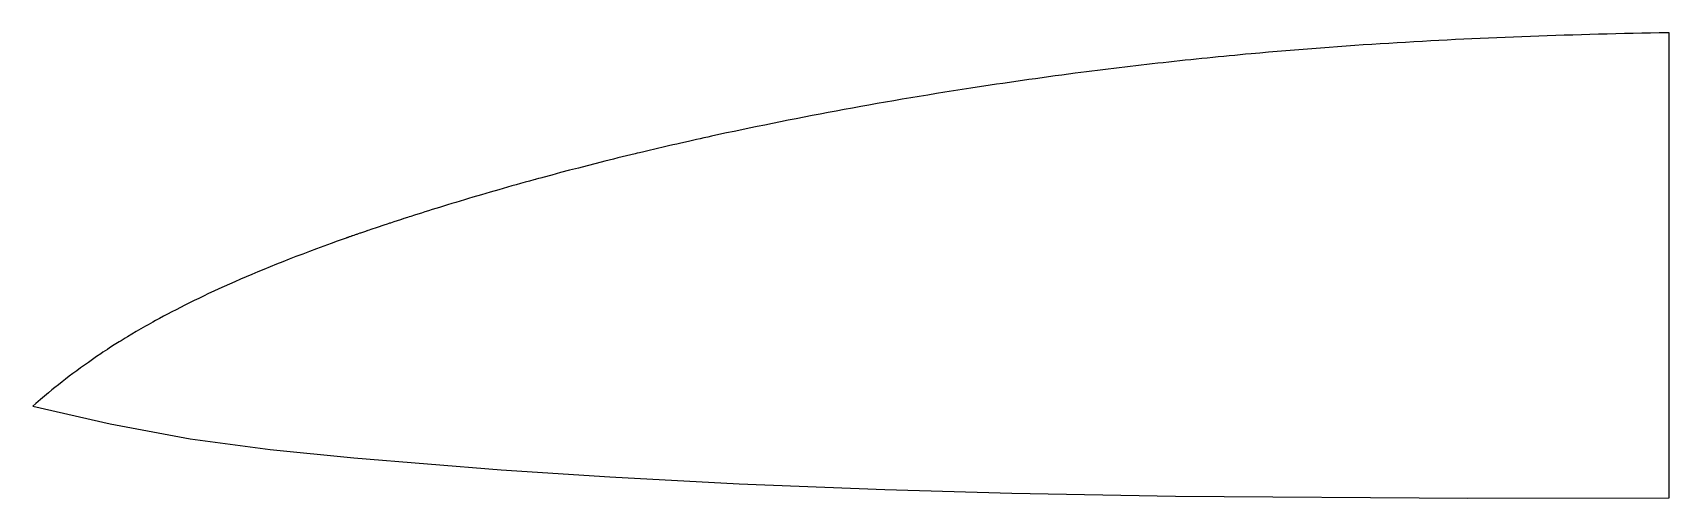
# Model space of a CAD drawing. Header units: millimetres. Extents: x 0 to 44.8, y 0 to 12.7.
import ezdxf

# ---------------------------------------------------------------- set-up
doc = ezdxf.new("R2010")
doc.units = ezdxf.units.MM

msp = doc.modelspace()

# ---------------------------------------------------------------- linework, layer by layer
for p, q in [((39.139, 12.543), (38.914, 12.533)), ((39.364, 12.554), (39.139, 12.543)), ((39.59, 12.564), (39.364, 12.554)), ((39.817, 12.574), (39.59, 12.564)), ((40.044, 12.584), (39.817, 12.574)), ((40.273, 12.594), (40.044, 12.584)), ((40.501, 12.603), (40.273, 12.594)), ((40.731, 12.612), (40.501, 12.603)), ((40.961, 12.62), (40.731, 12.612)), ((41.192, 12.629), (40.961, 12.62)), ((41.424, 12.637), (41.192, 12.629)), ((41.656, 12.644), (41.424, 12.637)), ((41.889, 12.652), (41.656, 12.644)), ((42.122, 12.659), (41.889, 12.652)), ((42.356, 12.666), (42.122, 12.659)), ((42.591, 12.673), (42.356, 12.666)), ((42.826, 12.679), (42.591, 12.673)), ((43.061, 12.685), (42.826, 12.679)), ((43.297, 12.691), (43.061, 12.685)), ((43.534, 12.697), (43.297, 12.691)), ((43.771, 12.702), (43.534, 12.697)), ((44.009, 12.707), (43.771, 12.702)), ((44.246, 12.712), (44.009, 12.707)), ((44.485, 12.716), (44.246, 12.712)), ((44.724, 12.721), (44.485, 12.716)), ((44.76, 12.721), (44.724, 12.721)), ((44.76, 0.007), (44.76, 12.721)), ((32.724, 12.09), (32.574, 12.076)), ((32.874, 12.104), (32.724, 12.09)), ((33.024, 12.118), (32.874, 12.104)), ((33.174, 12.132), (33.024, 12.118)), ((33.324, 12.146), (33.174, 12.132)), ((33.562, 12.167), (33.324, 12.146)), ((33.8, 12.188), (33.562, 12.167)), ((34.037, 12.208), (33.8, 12.188)), ((34.274, 12.228), (34.037, 12.208)), ((34.511, 12.248), (34.274, 12.228)), ((34.748, 12.267), (34.511, 12.248)), ((34.984, 12.285), (34.748, 12.267)), ((35.219, 12.303), (34.984, 12.285)), ((35.455, 12.321), (35.219, 12.303)), ((35.69, 12.338), (35.455, 12.321)), ((35.924, 12.355), (35.69, 12.338)), ((36.158, 12.371), (35.924, 12.355)), ((36.391, 12.387), (36.158, 12.371)), ((36.624, 12.402), (36.391, 12.387)), ((36.856, 12.417), (36.624, 12.402)), ((37.088, 12.431), (36.856, 12.417)), ((37.319, 12.445), (37.088, 12.431)), ((37.549, 12.459), (37.319, 12.445)), ((37.778, 12.472), (37.549, 12.459)), ((38.007, 12.485), (37.778, 12.472)), ((38.235, 12.498), (38.007, 12.485)), ((38.462, 12.51), (38.235, 12.498)), ((38.689, 12.521), (38.462, 12.51)), ((38.914, 12.533), (38.689, 12.521)), ((28.819, 11.653), (28.67, 11.634)), ((28.968, 11.673), (28.819, 11.653)), ((29.118, 11.691), (28.968, 11.673)), ((29.268, 11.71), (29.118, 11.691)), ((29.417, 11.729), (29.268, 11.71)), ((29.567, 11.747), (29.417, 11.729)), ((29.717, 11.765), (29.567, 11.747)), ((29.867, 11.783), (29.717, 11.765)), ((30.017, 11.801), (29.867, 11.783)), ((30.168, 11.819), (30.017, 11.801)), ((30.318, 11.836), (30.168, 11.819)), ((30.468, 11.854), (30.318, 11.836)), ((30.618, 11.871), (30.468, 11.854)), ((30.769, 11.888), (30.618, 11.871)), ((30.919, 11.904), (30.769, 11.888)), ((31.07, 11.921), (30.919, 11.904)), ((31.22, 11.937), (31.07, 11.921)), ((31.37, 11.953), (31.22, 11.937)), ((31.521, 11.969), (31.37, 11.953)), ((31.671, 11.985), (31.521, 11.969)), ((31.822, 12.001), (31.671, 11.985)), ((31.972, 12.016), (31.822, 12.001)), ((32.123, 12.031), (31.972, 12.016)), ((32.273, 12.046), (32.123, 12.031)), ((32.423, 12.061), (32.273, 12.046)), ((32.574, 12.076), (32.423, 12.061)), ((25.661, 11.207), (25.423, 11.17)), ((25.835, 11.234), (25.661, 11.207)), ((26.01, 11.26), (25.835, 11.234)), ((26.185, 11.287), (26.01, 11.26)), ((26.361, 11.313), (26.185, 11.287)), ((26.537, 11.339), (26.361, 11.313)), ((26.714, 11.365), (26.537, 11.339)), ((26.891, 11.391), (26.714, 11.365)), ((27.069, 11.416), (26.891, 11.391)), ((27.247, 11.441), (27.069, 11.416)), ((27.426, 11.466), (27.247, 11.441)), ((27.606, 11.491), (27.426, 11.466)), ((27.786, 11.516), (27.606, 11.491)), ((27.966, 11.541), (27.786, 11.516)), ((28.147, 11.565), (27.966, 11.541)), ((28.329, 11.589), (28.147, 11.565)), ((28.511, 11.613), (28.329, 11.589)), ((28.67, 11.634), (28.511, 11.613)), ((22.871, 10.744), (22.645, 10.704)), ((23.098, 10.784), (22.871, 10.744)), ((23.325, 10.824), (23.098, 10.784)), ((23.554, 10.864), (23.325, 10.824)), ((23.784, 10.903), (23.554, 10.864)), ((24.015, 10.942), (23.784, 10.903)), ((24.247, 10.981), (24.015, 10.942)), ((24.48, 11.019), (24.247, 10.981)), ((24.714, 11.058), (24.48, 11.019)), ((24.95, 11.095), (24.714, 11.058)), ((25.186, 11.133), (24.95, 11.095)), ((25.423, 11.17), (25.186, 11.133)), ((20.663, 10.329), (20.448, 10.287)), ((20.879, 10.372), (20.663, 10.329)), ((21.096, 10.414), (20.879, 10.372)), ((21.314, 10.456), (21.096, 10.414)), ((21.533, 10.498), (21.314, 10.456)), ((21.753, 10.54), (21.533, 10.498)), ((21.975, 10.581), (21.753, 10.54)), ((22.197, 10.622), (21.975, 10.581)), ((22.421, 10.663), (22.197, 10.622)), ((22.645, 10.704), (22.421, 10.663)), ((18.358, 9.848), (18.255, 9.825)), ((18.461, 9.87), (18.358, 9.848)), ((18.564, 9.893), (18.461, 9.87)), ((18.769, 9.937), (18.564, 9.893)), ((18.975, 9.982), (18.769, 9.937)), ((19.182, 10.026), (18.975, 9.982)), ((19.39, 10.07), (19.182, 10.026)), ((19.599, 10.113), (19.39, 10.07)), ((19.81, 10.157), (19.599, 10.113)), ((20.021, 10.2), (19.81, 10.157)), ((20.234, 10.244), (20.021, 10.2)), ((20.448, 10.287), (20.234, 10.244)), ((16.477, 9.414), (16.36, 9.385)), ((16.535, 9.428), (16.477, 9.414)), ((16.594, 9.442), (16.535, 9.428)), ((16.71, 9.469), (16.594, 9.442)), ((16.825, 9.497), (16.71, 9.469)), ((17.054, 9.551), (16.825, 9.497)), ((17.28, 9.604), (17.054, 9.551)), ((17.392, 9.63), (17.28, 9.604)), ((17.503, 9.655), (17.392, 9.63)), ((17.614, 9.68), (17.503, 9.655)), ((17.723, 9.705), (17.614, 9.68)), ((17.939, 9.754), (17.723, 9.705)), ((18.151, 9.802), (17.939, 9.754)), ((18.255, 9.825), (18.151, 9.802)), ((14.68, 8.962), (14.437, 8.898)), ((14.923, 9.025), (14.68, 8.962)), ((15.165, 9.087), (14.923, 9.025)), ((15.406, 9.149), (15.165, 9.087)), ((15.647, 9.21), (15.406, 9.149)), ((15.886, 9.269), (15.647, 9.21)), ((16.005, 9.299), (15.886, 9.269)), ((16.124, 9.328), (16.005, 9.299)), ((16.242, 9.357), (16.124, 9.328)), ((16.36, 9.385), (16.242, 9.357)), ((13.104, 8.534), (12.985, 8.5)), ((13.225, 8.567), (13.104, 8.534)), ((13.345, 8.601), (13.225, 8.567)), ((13.466, 8.635), (13.345, 8.601)), ((13.587, 8.668), (13.466, 8.635)), ((13.708, 8.701), (13.587, 8.668)), ((13.738, 8.71), (13.708, 8.701)), ((13.753, 8.714), (13.738, 8.71)), ((13.768, 8.718), (13.753, 8.714)), ((13.829, 8.734), (13.768, 8.718)), ((13.89, 8.751), (13.829, 8.734)), ((13.92, 8.759), (13.89, 8.751)), ((13.95, 8.767), (13.92, 8.759)), ((14.194, 8.833), (13.95, 8.767)), ((14.437, 8.898), (14.194, 8.833)), ((11.575, 8.087), (11.46, 8.052)), ((11.69, 8.122), (11.575, 8.087)), ((11.805, 8.156), (11.69, 8.122)), ((11.921, 8.191), (11.805, 8.156)), ((12.037, 8.225), (11.921, 8.191)), ((12.272, 8.294), (12.037, 8.225)), ((12.508, 8.363), (12.272, 8.294)), ((12.745, 8.432), (12.508, 8.363)), ((12.985, 8.5), (12.745, 8.432)), ((10.061, 7.612), (9.968, 7.582)), ((10.073, 7.616), (10.061, 7.612)), ((10.084, 7.62), (10.073, 7.616)), ((10.108, 7.627), (10.084, 7.62)), ((10.131, 7.635), (10.108, 7.627)), ((10.154, 7.643), (10.131, 7.635)), ((10.249, 7.673), (10.154, 7.643)), ((10.296, 7.688), (10.249, 7.673)), ((10.343, 7.703), (10.296, 7.688)), ((10.438, 7.734), (10.343, 7.703)), ((10.534, 7.764), (10.438, 7.734)), ((10.631, 7.795), (10.534, 7.764)), ((10.728, 7.826), (10.631, 7.795)), ((10.825, 7.856), (10.728, 7.826)), ((10.923, 7.887), (10.825, 7.856)), ((11.022, 7.917), (10.923, 7.887)), ((11.121, 7.948), (11.022, 7.917)), ((11.234, 7.983), (11.121, 7.948)), ((11.347, 8.018), (11.234, 7.983)), ((11.46, 8.052), (11.347, 8.018)), ((8.723, 7.163), (8.717, 7.161)), ((8.728, 7.165), (8.723, 7.163)), ((8.733, 7.167), (8.728, 7.165)), ((8.738, 7.168), (8.733, 7.167)), ((8.78, 7.183), (8.738, 7.168)), ((8.821, 7.197), (8.78, 7.183)), ((8.842, 7.205), (8.821, 7.197)), ((8.863, 7.212), (8.842, 7.205)), ((8.884, 7.219), (8.863, 7.212)), ((8.905, 7.226), (8.884, 7.219)), ((8.948, 7.241), (8.905, 7.226)), ((8.969, 7.248), (8.948, 7.241)), ((8.99, 7.255), (8.969, 7.248)), ((9.076, 7.284), (8.99, 7.255)), ((9.097, 7.292), (9.076, 7.284)), ((9.119, 7.299), (9.097, 7.292)), ((9.14, 7.306), (9.119, 7.299)), ((9.146, 7.308), (9.14, 7.306)), ((9.151, 7.31), (9.146, 7.308)), ((9.162, 7.314), (9.151, 7.31)), ((9.205, 7.328), (9.162, 7.314)), ((9.249, 7.343), (9.205, 7.328)), ((9.425, 7.402), (9.249, 7.343)), ((9.603, 7.462), (9.425, 7.402)), ((9.693, 7.492), (9.603, 7.462)), ((9.739, 7.507), (9.693, 7.492)), ((9.762, 7.514), (9.739, 7.507)), ((9.784, 7.522), (9.762, 7.514)), ((9.876, 7.552), (9.784, 7.522)), ((9.968, 7.582), (9.876, 7.552)), ((7.572, 6.746), (7.477, 6.711)), ((7.764, 6.818), (7.572, 6.746)), ((7.96, 6.891), (7.764, 6.818)), ((8.16, 6.964), (7.96, 6.891)), ((8.327, 7.024), (8.16, 6.964)), ((8.406, 7.053), (8.327, 7.024)), ((8.575, 7.112), (8.406, 7.053)), ((8.579, 7.113), (8.575, 7.112)), ((8.584, 7.115), (8.579, 7.113)), ((8.589, 7.117), (8.584, 7.115)), ((8.594, 7.118), (8.589, 7.117)), ((8.599, 7.12), (8.594, 7.118)), ((8.607, 7.123), (8.599, 7.12)), ((8.611, 7.124), (8.607, 7.123)), ((8.615, 7.126), (8.611, 7.124)), ((8.625, 7.129), (8.615, 7.126)), ((8.635, 7.133), (8.625, 7.129)), ((8.656, 7.14), (8.635, 7.133)), ((8.676, 7.147), (8.656, 7.14)), ((8.697, 7.154), (8.676, 7.147)), ((8.707, 7.158), (8.697, 7.154)), ((8.717, 7.161), (8.707, 7.158)), ((6.492, 6.324), (6.324, 6.255)), ((6.664, 6.393), (6.492, 6.324)), ((6.839, 6.463), (6.664, 6.393)), ((7.017, 6.533), (6.839, 6.463)), ((7.198, 6.604), (7.017, 6.533)), ((7.384, 6.675), (7.198, 6.604)), ((7.43, 6.693), (7.384, 6.675)), ((7.477, 6.711), (7.43, 6.693)), ((5.38, 5.851), (5.233, 5.785)), ((5.53, 5.917), (5.38, 5.851)), ((5.682, 5.984), (5.53, 5.917)), ((5.838, 6.051), (5.682, 5.984)), ((5.997, 6.118), (5.838, 6.051)), ((6.077, 6.152), (5.997, 6.118)), ((6.159, 6.186), (6.077, 6.152)), ((6.324, 6.255), (6.159, 6.186)), ((4.413, 5.4), (4.286, 5.338)), ((4.543, 5.463), (4.413, 5.4)), ((4.675, 5.527), (4.543, 5.463)), ((4.811, 5.591), (4.675, 5.527)), ((4.949, 5.655), (4.811, 5.591)), ((5.09, 5.72), (4.949, 5.655)), ((5.233, 5.785), (5.09, 5.72)), ((3.575, 4.972), (3.465, 4.913)), ((3.687, 5.032), (3.575, 4.972)), ((3.802, 5.092), (3.687, 5.032)), ((3.919, 5.153), (3.802, 5.092)), ((4.039, 5.214), (3.919, 5.153)), ((4.161, 5.276), (4.039, 5.214)), ((4.286, 5.338), (4.161, 5.276)), ((2.71, 4.484), (2.59, 4.412)), ((2.832, 4.556), (2.71, 4.484)), ((2.958, 4.63), (2.832, 4.556)), ((3.088, 4.704), (2.958, 4.63)), ((3.153, 4.741), (3.088, 4.704)), ((3.22, 4.778), (3.153, 4.741)), ((3.288, 4.816), (3.22, 4.778)), ((3.357, 4.854), (3.288, 4.816)), ((3.465, 4.913), (3.357, 4.854)), ((2.042, 4.068), (1.981, 4.028)), ((2.104, 4.108), (2.042, 4.068)), ((2.23, 4.189), (2.104, 4.108)), ((2.361, 4.271), (2.23, 4.189)), ((2.417, 4.306), (2.361, 4.271)), ((2.474, 4.341), (2.417, 4.306)), ((2.532, 4.377), (2.474, 4.341)), ((2.59, 4.412), (2.532, 4.377)), ((1.413, 3.637), (1.307, 3.561)), ((1.521, 3.714), (1.413, 3.637)), ((1.632, 3.792), (1.521, 3.714)), ((1.745, 3.87), (1.632, 3.792)), ((1.862, 3.949), (1.745, 3.87)), ((1.921, 3.988), (1.862, 3.949)), ((1.981, 4.028), (1.921, 3.988)), ((0.801, 3.179), (0.704, 3.102)), ((0.9, 3.255), (0.801, 3.179)), ((0.999, 3.332), (0.9, 3.255)), ((1.1, 3.408), (0.999, 3.332)), ((1.203, 3.484), (1.1, 3.408)), ((1.307, 3.561), (1.203, 3.484)), ((0.208, 2.697), (0.084, 2.593)), ((0.323, 2.794), (0.208, 2.697)), ((0.429, 2.881), (0.323, 2.794)), ((0.524, 2.959), (0.429, 2.881)), ((0.607, 3.025), (0.524, 2.959)), ((0.704, 3.102), (0.607, 3.025)), ((0.084, 2.593), (0, 2.52)), ((0, 2.52), (2.115, 2.038)), ((2.115, 2.038), (4.309, 1.623)), ((4.309, 1.623), (6.497, 1.332)), ((6.497, 1.332), (8.784, 1.106)), ((8.784, 1.106), (12.809, 0.777)), ((12.809, 0.777), (15.783, 0.582)), ((15.783, 0.582), (19.323, 0.396)), ((19.323, 0.396), (23.305, 0.24)), ((23.305, 0.24), (26.783, 0.142)), ((26.783, 0.142), (31.251, 0.06)), ((31.251, 0.06), (39.254, 0)), ((39.254, 0), (44.76, 0.007))]:
    msp.add_line(p, q)

doc.saveas('drawing.dxf')
